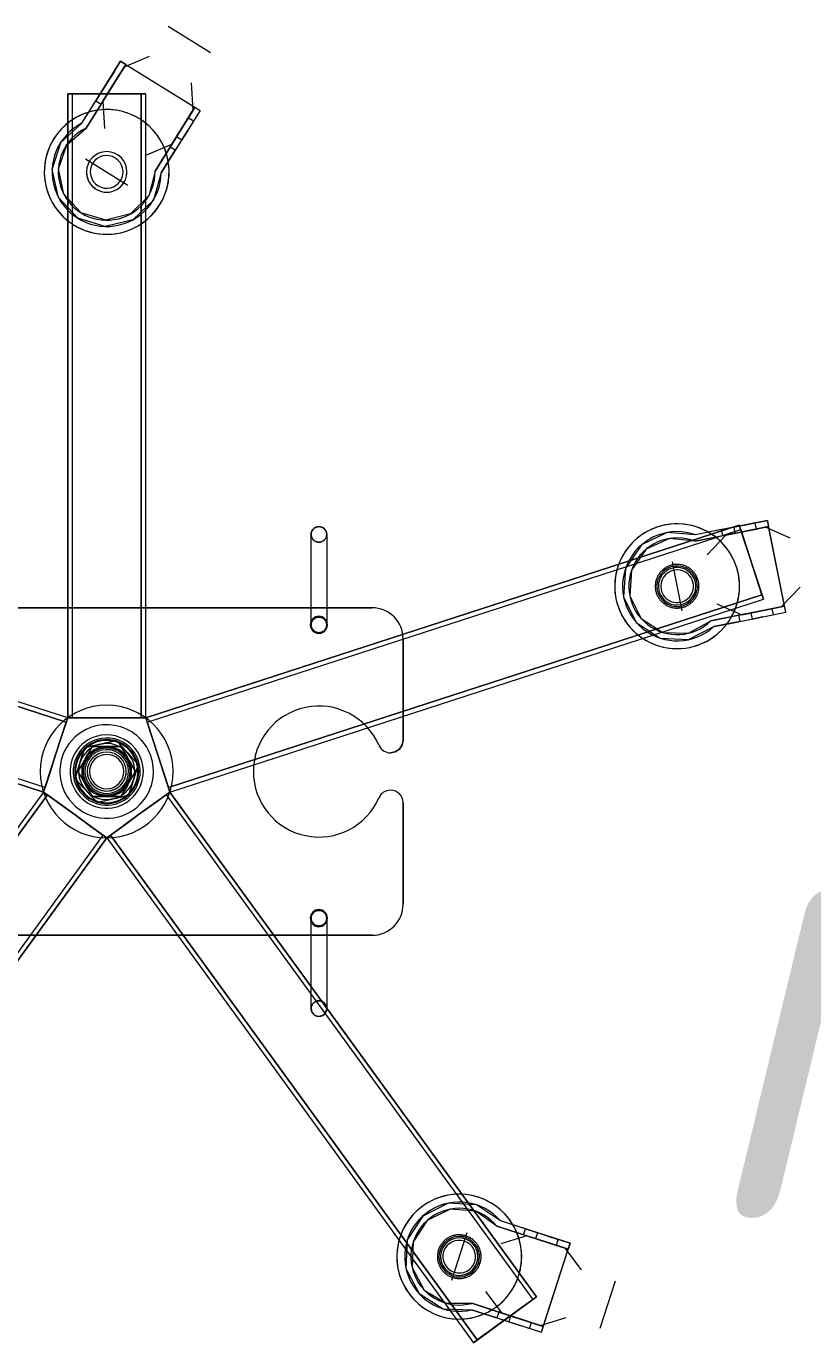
# Model space of a CAD drawing. Header units: millimetres. Extents: x -32954 to 151739, y -65671 to 56243.
# Drawn here: x -25564.5 to -25312.5, y -34685.5 to -34263.6 of the extents above; entities that cross this region are included whole.
import ezdxf

# ---------------------------------------------------------------- set-up
doc = ezdxf.new("R2010")
doc.units = ezdxf.units.MM
for name, color, linetype, lineweight in [('G-IMPT', 7, 'Continuous', 9), ('I-FURN', 7, 'Continuous', 9), ('I-FURN-IDEN', 7, 'Continuous', 9)]:
    doc.layers.add(name, color=color, linetype=linetype, lineweight=lineweight)
doc.styles.add('GOST Common_I', font='GOST_Common Italic.ttf', dxfattribs={"width": 0.9, "height": 150})

# ---------------------------------------------------------------- blocks, each defined once
blk = doc.blocks.new('М200-М200_1_Стойка для инфузионных растворов - МСК-5310_dwg-9481014-О_ТХ_05')
at = {"layer": 'G-IMPT'}
for p, q in [((-117.56, 183.07), (-137.78, 168.38)), ((-137.78, 168.38), (-117.56, 183.07)), ((-136.57, 169.26), (-118.77, 182.19)), ((-118.77, 182.19), (-136.57, 169.26)), ((-118.77, 182.19), (-1.21, 20.38)), ((-1.21, 20.38), (-118.77, 182.19)), ((0, 21.27), (-117.56, 183.07)), ((0, 21.27), (-117.56, 183.07)), ((117.56, 183.07), (0, 21.27)), ((0, 21.27), (117.56, 183.07)), ((1.21, 20.38), (118.77, 182.19)), ((1.21, 20.38), (118.77, 182.19)), ((-158.11, 178.46), (-163.02, 163.23)), ((-139.3, 179.75), (-148.51, 151.2)), ((-139.92, 177.84), (-147.9, 153.1)), ((-138.9, 177.52), (-147.23, 174.95)), ((-139.3, 179.75), (-139.92, 177.84)), ((-139.92, 177.84), (-117.02, 170.46)), ((-125.64, 173.24), (-139.92, 177.84)), ((-120.96, 173.83), (-139.3, 179.75)), ((-125.03, 175.14), (-139.3, 179.75)), ((-132.78, 175.54), (-138.9, 177.52)), ((-138.9, 177.52), (-132.78, 175.54)), ((-135.5, 178.52), (-136.11, 176.62)), ((-132.16, 177.45), (-128.83, 176.37)), ((-128.83, 176.37), (-132.16, 177.45)), ((-132.16, 177.45), (-132.16, 177.45)), ((-132.78, 175.54), (-129.45, 174.47)), ((-129.45, 174.47), (-132.78, 175.54)), ((-132.78, 175.54), (-126.66, 173.57)), ((-126.66, 173.57), (-132.78, 175.54)), ((-132.78, 175.54), (-132.78, 175.54)), ((-129.45, 174.47), (-128.83, 176.37)), ((-121.39, 166.62), (-126.66, 173.57)), ((-125.64, 173.24), (-125.03, 175.14)), ((-117.02, 170.46), (-125.64, 173.24)), ((-125.03, 175.14), (-116.95, 172.54)), ((-116.95, 172.54), (-120.96, 173.83)), ((-19.01, 7.45), (-136.57, 169.26)), ((-19.01, 7.45), (-136.57, 169.26)), ((-134.31, 170.78), (-134.31, 170.78)), ((-134.31, 170.78), (-134.31, 170.78)), ((-134.31, 170.78), (-134.31, 170.78)), ((-134.31, 170.78), (-134.31, 170.78)), ((136.57, 169.26), (19.01, 7.45)), ((19.01, 7.45), (136.57, 169.26)), ((-137.78, 168.38), (-20.23, 6.57)), ((-20.23, 6.57), (-137.78, 168.38)), ((20.23, 6.57), (137.78, 168.38)), ((20.23, 6.57), (137.78, 168.38)), ((-115.43, 147.88), (-110.52, 163.11)), ((-152.14, 159.72), (-146.88, 152.77)), ((-148.51, 151.2), (-147.9, 153.1)), ((-147.9, 153.1), (-133.62, 148.5)), ((-125, 145.72), (-147.9, 153.1)), ((-140.76, 150.8), (-146.88, 152.77)), ((-146.88, 152.77), (-140.76, 150.8)), ((-139.22, 155.56), (-139.22, 155.56)), ((-139.22, 155.56), (-139.22, 155.56)), ((-139.22, 155.56), (-139.22, 155.56)), ((-139.22, 155.56), (-139.22, 155.56)), ((-134.23, 146.59), (-148.51, 151.2)), ((-148.51, 151.2), (-130.17, 145.28)), ((-144.09, 151.87), (-144.7, 149.97)), ((-141.37, 148.89), (-144.7, 149.97)), ((-144.7, 149.97), (-141.37, 148.89)), ((-144.09, 151.87), (-140.76, 150.8)), ((-140.76, 150.8), (-144.09, 151.87)), ((-141.37, 148.89), (-141.37, 148.89)), ((-140.76, 150.8), (-134.63, 148.82)), ((-134.63, 148.82), (-140.76, 150.8)), ((-140.76, 150.8), (-140.76, 150.8)), ((-138.04, 147.82), (-137.43, 149.72)), ((-134.63, 148.82), (-126.3, 151.39)), ((-133.62, 148.5), (-134.23, 146.59)), ((-133.62, 148.5), (-125, 145.72)), ((-134.23, 146.59), (-126.16, 143.99)), ((-130.17, 145.28), (-126.16, 143.99)), ((85, 52.5), (-85, 52.5)), ((-85, 52.5), (85, 52.5)), ((-95, 42.5), (-95, 10)), ((-95, 10), (-95, 42.5)), ((-20.23, 6.57), (-210.44, -55.23)), ((-20.23, 6.57), (-210.44, -55.23)), ((-209.97, -56.66), (-19.76, 5.15)), ((-19.76, 5.15), (-209.97, -56.66)), ((19.76, 5.15), (209.97, -56.66)), ((19.76, 5.15), (209.97, -56.66)), ((210.44, -55.23), (20.23, 6.57)), ((20.23, 6.57), (210.44, -55.23)), ((-95, -42.5), (-95, -10)), ((-95, -10), (-95, -42.5)), ((-12.96, -15.78), (-203.17, -77.58)), ((-12.96, -15.78), (-203.17, -77.58)), ((203.17, -77.58), (12.96, -15.78)), ((12.96, -15.78), (203.17, -77.58)), ((-202.71, -79.01), (-12.5, -17.2)), ((-12.5, -17.2), (-202.71, -79.01)), ((-12.5, -17.2), (-12.5, -217.2)), ((-12.5, -17.2), (-12.5, -217.2)), ((-11, -217.2), (-11, -17.2)), ((-11, -17.2), (-11, -217.2)), ((11, -17.2), (11, -217.2)), ((11, -17.2), (11, -217.2)), ((12.5, -217.2), (12.5, -17.2)), ((12.5, -17.2), (12.5, -217.2)), ((12.5, -17.2), (202.71, -79.01)), ((12.5, -17.2), (202.71, -79.01)), ((-198.7, -47.27), (-217.6, -51.04)), ((-202.89, -48.11), (-217.6, -51.04)), ((-217.21, -53), (-193.62, -48.3)), ((-202.5, -50.07), (-217.21, -53)), ((-213.68, -50.26), (-213.29, -52.22)), ((-210.25, -49.57), (-206.82, -48.89)), ((-206.82, -48.89), (-210.25, -49.57)), ((-210.25, -49.57), (-210.25, -49.57)), ((-209.86, -51.53), (-203.55, -50.28)), ((-203.55, -50.28), (-209.86, -51.53)), ((-206.42, -50.85), (-206.82, -48.89)), ((-195.57, -53.78), (-203.55, -50.28)), ((-202.89, -48.11), (-194.57, -46.45)), ((-202.5, -50.07), (-202.89, -48.11)), ((-193.62, -48.3), (-202.5, -50.07)), ((-194.57, -46.45), (-198.7, -47.27)), ((-216.17, -52.79), (-222.19, -59.09)), ((-217.6, -51.04), (-211.74, -80.46)), ((-217.6, -51.04), (-217.21, -53)), ((-217.21, -53), (-212.13, -78.5)), ((-209.86, -51.53), (-216.17, -52.79)), ((-216.17, -52.79), (-209.86, -51.53)), ((-209.86, -51.53), (-206.42, -50.85)), ((-206.42, -50.85), (-209.86, -51.53)), ((-209.86, -51.53), (-209.86, -51.53)), ((-181.23, -67.24), (-184.36, -51.55)), ((-85, -52.5), (85, -52.5)), ((85, -52.5), (-85, -52.5)), ((-210.44, -55.23), (-202.71, -79.01)), ((-202.71, -79.01), (-210.44, -55.23)), ((-203.17, -77.58), (-209.97, -56.66)), ((-209.97, -56.66), (-203.17, -77.58)), ((-208.88, -56.44), (-208.88, -56.44)), ((-208.88, -56.44), (-208.88, -56.44)), ((-208.88, -56.44), (-208.88, -56.44)), ((-208.88, -56.44), (-208.88, -56.44)), ((-198.46, -75.77), (-192.44, -69.47)), ((-219.06, -74.78), (-211.08, -78.29)), ((-188.53, -73.79), (-212.13, -78.5)), ((-212.13, -78.5), (-197.42, -75.57)), ((-205.75, -72.13), (-205.75, -72.13)), ((-205.75, -72.13), (-205.75, -72.13)), ((-205.75, -72.13), (-205.75, -72.13)), ((-205.75, -72.13), (-205.75, -72.13)), ((-204.77, -77.03), (-198.46, -75.77)), ((-198.46, -75.77), (-204.77, -77.03)), ((-197.42, -75.57), (-188.53, -73.79)), ((-197.42, -75.57), (-197.03, -77.53)), ((-197.03, -77.53), (-188.7, -75.87)), ((-192.84, -76.69), (-188.7, -75.87)), ((-211.74, -80.46), (-212.13, -78.5)), ((-211.74, -80.46), (-192.84, -76.69)), ((-197.03, -77.53), (-211.74, -80.46)), ((-204.77, -77.03), (-211.08, -78.29)), ((-211.08, -78.29), (-204.77, -77.03)), ((-208.21, -77.72), (-204.77, -77.03)), ((-204.77, -77.03), (-208.21, -77.72)), ((-208.21, -77.72), (-207.81, -79.68)), ((-204.38, -78.99), (-207.81, -79.68)), ((-207.81, -79.68), (-204.38, -78.99)), ((-204.77, -77.03), (-204.77, -77.03)), ((-204.38, -78.99), (-204.38, -78.99)), ((-200.95, -78.31), (-201.34, -76.35)), ((6.79, -196.44), (-6.79, -187.97)), ((-15.5, -192.49), (-28.23, -212.9)), ((-17.5, -191.92), (-21.99, -199.12)), ((-20.29, -200.17), (-15.5, -192.49)), ((-19.73, -195.49), (-17.5, -191.92)), ((-29.93, -211.84), (-19.73, -195.49)), ((-12.83, -197.67), (-20.86, -201.08)), ((-29.93, -211.84), (-21.99, -199.12)), ((-28.23, -212.9), (-20.29, -200.17)), ((-25.96, -205.48), (-24.1, -202.51)), ((-24.1, -202.51), (-25.96, -205.48)), ((-24.26, -206.54), (-20.86, -201.08)), ((-20.86, -201.08), (-24.26, -206.54)), ((-22.41, -203.57), (-24.1, -202.51)), ((-21.99, -199.12), (-20.29, -200.17)), ((-24.26, -206.54), (-27.66, -212)), ((-27.66, -212), (-24.26, -206.54)), ((-25.96, -205.48), (-25.96, -205.48)), ((-24.26, -206.54), (-22.41, -203.57)), ((-22.41, -203.57), (-24.26, -206.54)), ((-24.26, -206.54), (-24.26, -206.54)), ((-6.17, -226.66), (6.56, -206.25)), ((1.21, -214.84), (0.74, -206.13)), ((6.56, -206.25), (1.77, -213.93)), ((-27.81, -208.45), (-26.11, -209.51)), ((-20.02, -209.18), (-20.02, -209.18)), ((-20.02, -209.18), (-20.02, -209.18)), ((-20.02, -209.18), (-20.02, -209.18)), ((-20.02, -209.18), (-20.02, -209.18)), ((7.96, -207.79), (3.47, -214.99)), ((7.96, -207.79), (5.73, -211.37)), ((-4.47, -227.72), (-29.93, -211.84)), ((-28.23, -212.9), (-29.93, -211.84)), ((-6.17, -226.66), (-28.23, -212.9)), ((-27.66, -212), (-27.2, -220.7)), ((1.77, -213.93), (-6.17, -226.66)), ((5.73, -211.37), (-4.47, -227.72)), ((-4.47, -227.72), (3.47, -214.99)), ((-2.2, -220.3), (1.21, -214.84)), ((1.21, -214.84), (-2.2, -220.3)), ((3.47, -214.99), (1.77, -213.93)), ((-12.5, -217.2), (12.5, -217.2)), ((12.5, -217.2), (-12.5, -217.2)), ((11, -217.2), (-11, -217.2)), ((-11, -217.2), (11, -217.2)), ((-6.44, -217.65), (-6.44, -217.65)), ((-6.44, -217.65), (-6.44, -217.65)), ((-6.44, -217.65), (-6.44, -217.65)), ((-6.44, -217.65), (-6.44, -217.65)), ((-4.05, -223.27), (-0.35, -217.33)), ((-0.35, -217.33), (-4.05, -223.27)), ((-2.35, -224.33), (1.35, -218.39)), ((1.35, -218.39), (-2.35, -224.33)), ((-5.6, -225.76), (-2.2, -220.3)), ((-2.2, -220.3), (-5.6, -225.76)), ((-13.62, -229.17), (-5.6, -225.76)), ((-6.17, -226.66), (-4.47, -227.72)), ((-33.25, -230.4), (-19.67, -238.86))]:
    blk.add_line(p, q, dxfattribs=at)
at = {"layer": 'G-IMPT', "flags": 128}
for points in [[(-126.16, 143.99), (-118.56, 138.91), (-109.45, 138.36), (-101.29, 142.47), (-96.32, 150.13), (-95.88, 159.25), (-100.1, 167.35), (-107.82, 172.22), (-116.95, 172.54)], [(-125, 145.72), (-118.31, 140.94), (-110.12, 140.26), (-102.73, 143.87), (-98.22, 150.74), (-97.86, 158.95), (-101.75, 166.19), (-108.8, 170.42), (-117.02, 170.46)], [(-112.98, 162.5), (-113.26, 162.49), (-113.53, 162.47), (-113.81, 162.45), (-114.09, 162.41), (-114.37, 162.36), (-114.64, 162.3), (-114.91, 162.22), (-115.18, 162.14), (-115.44, 162.05), (-115.7, 161.94), (-115.96, 161.83), (-116.21, 161.71), (-116.45, 161.57), (-116.69, 161.43), (-116.93, 161.27), (-117.16, 161.11), (-117.38, 160.94), (-117.59, 160.76), (-117.8, 160.57), (-118, 160.37), (-118.19, 160.17), (-118.37, 159.96), (-118.54, 159.74), (-118.71, 159.51), (-118.87, 159.28), (-119.01, 159.04), (-119.15, 158.8), (-119.28, 158.55), (-119.39, 158.29), (-119.5, 158.03), (-119.6, 157.77), (-119.68, 157.5), (-119.76, 157.23), (-119.82, 156.96), (-119.87, 156.69), (-119.92, 156.41), (-119.95, 156.13), (-119.97, 155.85), (-119.97, 155.57), (-119.97, 155.29), (-119.96, 155.01), (-119.93, 154.73), (-119.9, 154.46), (-119.85, 154.18), (-119.79, 153.91), (-119.72, 153.64), (-119.64, 153.37), (-119.55, 153.1), (-119.45, 152.84), (-119.34, 152.58), (-119.22, 152.33), (-119.09, 152.08), (-118.95, 151.84), (-118.79, 151.61), (-118.63, 151.38), (-118.47, 151.15), (-118.29, 150.94), (-118.1, 150.73), (-117.91, 150.53), (-117.7, 150.34), (-117.49, 150.15), (-117.28, 149.97), (-117.05, 149.81), (-116.82, 149.65), (-116.58, 149.5), (-116.34, 149.36), (-116.09, 149.23), (-115.84, 149.11), (-115.58, 149), (-115.32, 148.9), (-115.05, 148.81), (-114.79, 148.74), (-114.51, 148.67), (-114.24, 148.61), (-113.96, 148.57), (-113.69, 148.53), (-113.41, 148.51), (-113.13, 148.5), (-112.98, 148.5)], [(-112.98, 148.5), (-112.7, 148.5), (-112.42, 148.52), (-112.14, 148.55), (-111.86, 148.59), (-111.58, 148.64), (-111.31, 148.7), (-111.04, 148.77), (-110.77, 148.85), (-110.51, 148.95), (-110.25, 149.05), (-109.99, 149.16), (-109.74, 149.29), (-109.5, 149.42), (-109.26, 149.57), (-109.02, 149.72), (-108.79, 149.88), (-108.57, 150.05), (-108.36, 150.23), (-108.15, 150.42), (-107.95, 150.62), (-107.76, 150.82), (-107.58, 151.04), (-107.41, 151.26), (-107.24, 151.48), (-107.08, 151.71), (-106.94, 151.95), (-106.8, 152.2), (-106.67, 152.45), (-106.56, 152.7), (-106.45, 152.96), (-106.35, 153.22), (-106.27, 153.49), (-106.19, 153.76), (-106.13, 154.03), (-106.08, 154.31), (-106.03, 154.58), (-106, 154.86), (-105.98, 155.14), (-105.98, 155.42), (-105.98, 155.7), (-105.99, 155.98), (-106.02, 156.26), (-106.05, 156.54), (-106.1, 156.81), (-106.16, 157.09), (-106.23, 157.36), (-106.31, 157.63), (-106.4, 157.89), (-106.5, 158.15), (-106.61, 158.41), (-106.73, 158.66), (-106.86, 158.91), (-107, 159.15), (-107.16, 159.39), (-107.32, 159.62), (-107.48, 159.84), (-107.66, 160.06), (-107.85, 160.26), (-108.04, 160.47), (-108.25, 160.66), (-108.46, 160.84), (-108.67, 161.02), (-108.9, 161.19), (-109.13, 161.35), (-109.37, 161.5), (-109.61, 161.63), (-109.86, 161.76), (-110.11, 161.88), (-110.37, 161.99), (-110.63, 162.09), (-110.9, 162.18), (-111.16, 162.26), (-111.44, 162.33), (-111.71, 162.38), (-111.99, 162.43), (-112.27, 162.46), (-112.54, 162.48), (-112.82, 162.5), (-112.98, 162.5)], [(-70.5, 76), (-70.5, 76.1), (-70.49, 76.2), (-70.48, 76.3), (-70.47, 76.4), (-70.45, 76.5), (-70.43, 76.59), (-70.4, 76.69), (-70.37, 76.79), (-70.34, 76.88), (-70.3, 76.97), (-70.26, 77.06), (-70.22, 77.15), (-70.17, 77.24), (-70.12, 77.33), (-70.06, 77.41), (-70.01, 77.49), (-69.94, 77.57), (-69.88, 77.65), (-69.81, 77.72), (-69.74, 77.79), (-69.67, 77.86), (-69.59, 77.93), (-69.51, 77.99), (-69.43, 78.05), (-69.35, 78.1), (-69.27, 78.16), (-69.18, 78.2), (-69.09, 78.25), (-69, 78.29), (-68.91, 78.33), (-68.81, 78.36), (-68.72, 78.4), (-68.62, 78.42), (-68.52, 78.44), (-68.42, 78.46), (-68.33, 78.48), (-68.23, 78.49), (-68.13, 78.5), (-68.03, 78.5), (-68, 78.5)], [(-68, 73.5), (-68.1, 73.5), (-68.2, 73.51), (-68.3, 73.52), (-68.4, 73.53), (-68.5, 73.55), (-68.59, 73.57), (-68.69, 73.6), (-68.79, 73.63), (-68.88, 73.66), (-68.97, 73.7), (-69.06, 73.74), (-69.15, 73.78), (-69.24, 73.83), (-69.33, 73.88), (-69.41, 73.94), (-69.49, 73.99), (-69.57, 74.06), (-69.65, 74.12), (-69.72, 74.19), (-69.79, 74.26), (-69.86, 74.33), (-69.93, 74.41), (-69.99, 74.49), (-70.05, 74.57), (-70.1, 74.65), (-70.16, 74.73), (-70.2, 74.82), (-70.25, 74.91), (-70.29, 75), (-70.33, 75.09), (-70.36, 75.19), (-70.4, 75.28), (-70.42, 75.38), (-70.44, 75.48), (-70.46, 75.58), (-70.48, 75.67), (-70.49, 75.77), (-70.5, 75.87), (-70.5, 75.97), (-70.5, 76)], [(-70.5, 47), (-70.5, 47.01), (-70.5, 47.05), (-70.5, 47.1), (-70.5, 47.19), (-70.5, 47.29), (-70.5, 47.42), (-70.5, 47.56), (-70.5, 47.74), (-70.5, 47.93), (-70.5, 48.14), (-70.5, 48.38), (-70.5, 48.64), (-70.5, 48.92), (-70.5, 49.21), (-70.5, 49.53), (-70.5, 49.87), (-70.5, 50.23), (-70.5, 50.6), (-70.5, 50.99), (-70.5, 51.4), (-70.5, 51.82), (-70.5, 52.26), (-70.5, 52.72), (-70.5, 53.18), (-70.5, 53.67), (-70.5, 54.16), (-70.5, 54.67), (-70.5, 55.18), (-70.5, 55.71), (-70.5, 56.25), (-70.5, 56.79), (-70.5, 57.34), (-70.5, 57.9), (-70.5, 58.47), (-70.5, 59.04), (-70.5, 59.61), (-70.5, 60.19), (-70.5, 60.76), (-70.5, 61.34), (-70.5, 61.92), (-70.5, 62.5), (-70.5, 63.08), (-70.5, 63.66), (-70.5, 64.23), (-70.5, 64.79), (-70.5, 65.36), (-70.5, 65.91), (-70.5, 66.46), (-70.5, 67), (-70.5, 67.53), (-70.5, 68.06), (-70.5, 68.57), (-70.5, 69.07), (-70.5, 69.56), (-70.5, 70.03), (-70.5, 70.5), (-70.5, 70.94), (-70.5, 71.38), (-70.5, 71.79), (-70.5, 72.19), (-70.5, 72.58), (-70.5, 72.94), (-70.5, 73.29), (-70.5, 73.62), (-70.5, 73.92), (-70.5, 74.21), (-70.5, 74.48), (-70.5, 74.73), (-70.5, 74.96), (-70.5, 75.16), (-70.5, 75.35), (-70.5, 75.51), (-70.5, 75.65), (-70.5, 75.76), (-70.5, 75.85), (-70.5, 75.93), (-70.5, 75.97), (-70.5, 76), (-70.5, 76)], [(-68, 78.5), (-67.9, 78.5), (-67.8, 78.49), (-67.7, 78.48), (-67.6, 78.47), (-67.5, 78.45), (-67.41, 78.43), (-67.31, 78.4), (-67.21, 78.37), (-67.12, 78.34), (-67.03, 78.3), (-66.94, 78.26), (-66.85, 78.22), (-66.76, 78.17), (-66.67, 78.12), (-66.59, 78.06), (-66.51, 78.01), (-66.43, 77.94), (-66.35, 77.88), (-66.28, 77.81), (-66.21, 77.74), (-66.14, 77.67), (-66.07, 77.59), (-66.01, 77.51), (-65.95, 77.43), (-65.9, 77.35), (-65.84, 77.27), (-65.8, 77.18), (-65.75, 77.09), (-65.71, 77), (-65.67, 76.91), (-65.64, 76.81), (-65.6, 76.72), (-65.58, 76.62), (-65.56, 76.52), (-65.54, 76.42), (-65.52, 76.33), (-65.51, 76.23), (-65.5, 76.13), (-65.5, 76.03), (-65.5, 76)], [(-65.5, 76), (-65.5, 75.9), (-65.51, 75.8), (-65.52, 75.7), (-65.53, 75.6), (-65.55, 75.5), (-65.57, 75.41), (-65.6, 75.31), (-65.63, 75.21), (-65.66, 75.12), (-65.7, 75.03), (-65.74, 74.94), (-65.78, 74.85), (-65.83, 74.76), (-65.88, 74.67), (-65.94, 74.59), (-65.99, 74.51), (-66.06, 74.43), (-66.12, 74.35), (-66.19, 74.28), (-66.26, 74.21), (-66.33, 74.14), (-66.41, 74.07), (-66.49, 74.01), (-66.57, 73.95), (-66.65, 73.9), (-66.73, 73.84), (-66.82, 73.8), (-66.91, 73.75), (-67, 73.71), (-67.09, 73.67), (-67.19, 73.64), (-67.28, 73.6), (-67.38, 73.58), (-67.48, 73.56), (-67.58, 73.54), (-67.67, 73.52), (-67.77, 73.51), (-67.87, 73.5), (-67.97, 73.5), (-68, 73.5)], [(-65.5, 76), (-65.5, 75.99), (-65.5, 75.95), (-65.5, 75.9), (-65.5, 75.81), (-65.5, 75.71), (-65.5, 75.58), (-65.5, 75.44), (-65.5, 75.26), (-65.5, 75.07), (-65.5, 74.86), (-65.5, 74.62), (-65.5, 74.36), (-65.5, 74.08), (-65.5, 73.79), (-65.5, 73.47), (-65.5, 73.13), (-65.5, 72.77), (-65.5, 72.4), (-65.5, 72.01), (-65.5, 71.6), (-65.5, 71.18), (-65.5, 70.74), (-65.5, 70.28), (-65.5, 69.82), (-65.5, 69.33), (-65.5, 68.84), (-65.5, 68.33), (-65.5, 67.82), (-65.5, 67.29), (-65.5, 66.75), (-65.5, 66.21), (-65.5, 65.66), (-65.5, 65.1), (-65.5, 64.53), (-65.5, 63.96), (-65.5, 63.39), (-65.5, 62.81), (-65.5, 62.24), (-65.5, 61.66), (-65.5, 61.08), (-65.5, 60.5), (-65.5, 59.92), (-65.5, 59.34), (-65.5, 58.77), (-65.5, 58.21), (-65.5, 57.64), (-65.5, 57.09), (-65.5, 56.54), (-65.5, 56), (-65.5, 55.47), (-65.5, 54.94), (-65.5, 54.43), (-65.5, 53.93), (-65.5, 53.44), (-65.5, 52.97), (-65.5, 52.5), (-65.5, 52.06), (-65.5, 51.62), (-65.5, 51.21), (-65.5, 50.81), (-65.5, 50.42), (-65.5, 50.06), (-65.5, 49.71), (-65.5, 49.38), (-65.5, 49.08), (-65.5, 48.79), (-65.5, 48.52), (-65.5, 48.27), (-65.5, 48.04), (-65.5, 47.84), (-65.5, 47.65), (-65.5, 47.49), (-65.5, 47.35), (-65.5, 47.24), (-65.5, 47.15), (-65.5, 47.07), (-65.5, 47.03), (-65.5, 47), (-65.5, 47)], [(-70.5, 47), (-70.5, 47.1), (-70.49, 47.2), (-70.48, 47.3), (-70.47, 47.4), (-70.45, 47.5), (-70.43, 47.59), (-70.4, 47.69), (-70.37, 47.79), (-70.34, 47.88), (-70.3, 47.97), (-70.26, 48.06), (-70.22, 48.15), (-70.17, 48.24), (-70.12, 48.33), (-70.06, 48.41), (-70.01, 48.49), (-69.94, 48.57), (-69.88, 48.65), (-69.81, 48.72), (-69.74, 48.79), (-69.67, 48.86), (-69.59, 48.93), (-69.51, 48.99), (-69.43, 49.05), (-69.35, 49.1), (-69.27, 49.16), (-69.18, 49.2), (-69.09, 49.25), (-69, 49.29), (-68.91, 49.33), (-68.81, 49.36), (-68.72, 49.4), (-68.62, 49.42), (-68.52, 49.44), (-68.42, 49.46), (-68.33, 49.48), (-68.23, 49.49), (-68.13, 49.5), (-68.03, 49.5), (-68, 49.5)], [(-68, 44.5), (-68.1, 44.5), (-68.2, 44.51), (-68.3, 44.52), (-68.4, 44.53), (-68.5, 44.55), (-68.59, 44.57), (-68.69, 44.6), (-68.79, 44.63), (-68.88, 44.66), (-68.97, 44.7), (-69.06, 44.74), (-69.15, 44.78), (-69.24, 44.83), (-69.33, 44.88), (-69.41, 44.94), (-69.49, 44.99), (-69.57, 45.06), (-69.65, 45.12), (-69.72, 45.19), (-69.79, 45.26), (-69.86, 45.33), (-69.93, 45.41), (-69.99, 45.49), (-70.05, 45.57), (-70.1, 45.65), (-70.16, 45.73), (-70.2, 45.82), (-70.25, 45.91), (-70.29, 46), (-70.33, 46.09), (-70.36, 46.19), (-70.4, 46.28), (-70.42, 46.38), (-70.44, 46.48), (-70.46, 46.58), (-70.48, 46.67), (-70.49, 46.77), (-70.5, 46.87), (-70.5, 46.97), (-70.5, 47)], [(-68, 49.5), (-67.9, 49.5), (-67.8, 49.49), (-67.7, 49.48), (-67.6, 49.47), (-67.5, 49.45), (-67.41, 49.43), (-67.31, 49.4), (-67.21, 49.37), (-67.12, 49.34), (-67.03, 49.3), (-66.94, 49.26), (-66.85, 49.22), (-66.76, 49.17), (-66.67, 49.12), (-66.59, 49.06), (-66.51, 49.01), (-66.43, 48.94), (-66.35, 48.88), (-66.28, 48.81), (-66.21, 48.74), (-66.14, 48.67), (-66.07, 48.59), (-66.01, 48.51), (-65.95, 48.43), (-65.9, 48.35), (-65.84, 48.27), (-65.8, 48.18), (-65.75, 48.09), (-65.71, 48), (-65.67, 47.91), (-65.64, 47.81), (-65.6, 47.72), (-65.58, 47.62), (-65.56, 47.52), (-65.54, 47.42), (-65.52, 47.33), (-65.51, 47.23), (-65.5, 47.13), (-65.5, 47.03), (-65.5, 47)], [(-65.5, 47), (-65.5, 46.9), (-65.51, 46.8), (-65.52, 46.7), (-65.53, 46.6), (-65.55, 46.5), (-65.57, 46.41), (-65.6, 46.31), (-65.63, 46.21), (-65.66, 46.12), (-65.7, 46.03), (-65.74, 45.94), (-65.78, 45.85), (-65.83, 45.76), (-65.88, 45.67), (-65.94, 45.59), (-65.99, 45.51), (-66.06, 45.43), (-66.12, 45.35), (-66.19, 45.28), (-66.26, 45.21), (-66.33, 45.14), (-66.41, 45.07), (-66.49, 45.01), (-66.57, 44.95), (-66.65, 44.9), (-66.73, 44.84), (-66.82, 44.8), (-66.91, 44.75), (-67, 44.71), (-67.09, 44.67), (-67.19, 44.64), (-67.28, 44.6), (-67.38, 44.58), (-67.48, 44.56), (-67.58, 44.54), (-67.67, 44.52), (-67.77, 44.51), (-67.87, 44.5), (-67.97, 44.5), (-68, 44.5)], [(-20.23, 6.57), (-15.17, 10.25), (-10.11, 13.92), (-5.06, 17.59), (0, 21.27)], [(0, 21.27), (-5.06, 17.59), (-10.11, 13.92), (-15.17, 10.25), (-20.23, 6.57)], [(0, 21.27), (5.06, 17.59), (10.11, 13.92), (15.17, 10.25), (20.23, 6.57)], [(20.23, 6.57), (15.17, 10.25), (10.11, 13.92), (5.06, 17.59), (0, 21.27)], [(-1.21, 20.38), (-5.66, 17.15), (-10.11, 13.92), (-14.56, 10.69), (-19.01, 7.45)], [(-19.01, 7.45), (-14.56, 10.69), (-10.11, 13.92), (-5.66, 17.15), (-1.21, 20.38)], [(19.01, 7.45), (14.56, 10.69), (10.11, 13.92), (5.66, 17.15), (1.21, 20.38)], [(1.21, 20.38), (5.66, 17.15), (10.11, 13.92), (14.56, 10.69), (19.01, 7.45)], [(-7.06, 7.62), (-4.53, 8.2), (-2, 8.78), (0.54, 9.35), (3.07, 9.93)], [(3.07, 9.93), (4.84, 8.02), (6.6, 6.12), (8.37, 4.21), (10.13, 2.3)], [(-12.5, -17.2), (-14.43, -11.26), (-16.36, -5.32), (-18.29, 0.63), (-20.23, 6.57)], [(-20.23, 6.57), (-18.29, 0.63), (-16.36, -5.32), (-14.43, -11.26), (-12.5, -17.2)], [(-19.76, 5.15), (-18.06, -0.09), (-16.36, -5.32), (-14.66, -10.55), (-12.96, -15.78)], [(-12.96, -15.78), (-14.66, -10.55), (-16.36, -5.32), (-18.06, -0.09), (-19.76, 5.15)], [(-10.13, -2.3), (-9.37, 0.18), (-8.6, 2.66), (-7.83, 5.14), (-7.06, 7.62)], [(-4.62, 8), (-5.77, 6), (-6.93, 4), (-8.08, 2), (-9.24, 0)], [(4.62, 8), (2.31, 8), (0, 8), (-2.31, 8), (-4.62, 8)], [(9.24, 0), (8.08, 2), (6.93, 4), (5.77, 6), (4.62, 8)], [(20.23, 6.57), (18.29, 0.63), (16.36, -5.32), (14.43, -11.26), (12.5, -17.2)], [(12.5, -17.2), (14.43, -11.26), (16.36, -5.32), (18.29, 0.63), (20.23, 6.57)], [(12.96, -15.78), (14.66, -10.55), (16.36, -5.32), (18.06, -0.09), (19.76, 5.15)], [(19.76, 5.15), (18.06, -0.09), (16.36, -5.32), (14.66, -10.55), (12.96, -15.78)], [(10.13, 2.3), (9.37, -0.18), (8.6, -2.66), (7.83, -5.14), (7.06, -7.62)], [(-3.07, -9.93), (-4.84, -8.02), (-6.6, -6.12), (-8.37, -4.21), (-10.13, -2.3)], [(-9.24, 0), (-8.08, -2), (-6.93, -4), (-5.77, -6), (-4.62, -8)], [(4.62, -8), (5.77, -6), (6.93, -4), (8.08, -2), (9.24, 0)], [(-95, -10), (-94.71, -8.53), (-93.81, -7.17), (-92.44, -6.28), (-90.96, -6)], [(-90.96, -6), (-92.44, -6.28), (-93.81, -7.17), (-94.71, -8.53), (-95, -10)], [(-4.62, -8), (-2.31, -8), (0, -8), (2.31, -8), (4.62, -8)], [(7.06, -7.62), (4.53, -8.2), (2, -8.78), (-0.54, -9.35), (-3.07, -9.93)], [(12.5, -17.2), (6.25, -17.2), (0, -17.2), (-6.25, -17.2), (-12.5, -17.2)], [(-12.5, -17.2), (-6.25, -17.2), (0, -17.2), (6.25, -17.2), (12.5, -17.2)], [(-11, -17.2), (-5.5, -17.2), (0, -17.2), (5.5, -17.2), (11, -17.2)], [(11, -17.2), (5.5, -17.2), (0, -17.2), (-5.5, -17.2), (-11, -17.2)], [(-188.7, -75.87), (-179.6, -76.6), (-171.37, -72.65), (-166.25, -65.08), (-165.64, -55.97), (-169.7, -47.79), (-177.33, -42.77), (-186.44, -42.28), (-194.57, -46.45)], [(-188.53, -73.79), (-180.36, -74.7), (-172.88, -71.31), (-168.18, -64.56), (-167.6, -56.36), (-171.28, -49.02), (-178.21, -44.59), (-186.42, -44.32), (-193.62, -48.3)], [(-70.5, -47), (-70.5, -46.9), (-70.49, -46.8), (-70.48, -46.7), (-70.47, -46.6), (-70.45, -46.5), (-70.43, -46.41), (-70.4, -46.31), (-70.37, -46.21), (-70.34, -46.12), (-70.3, -46.03), (-70.26, -45.94), (-70.22, -45.85), (-70.17, -45.76), (-70.12, -45.67), (-70.06, -45.59), (-70.01, -45.51), (-69.94, -45.43), (-69.88, -45.35), (-69.81, -45.28), (-69.74, -45.21), (-69.67, -45.14), (-69.59, -45.07), (-69.51, -45.01), (-69.43, -44.95), (-69.35, -44.9), (-69.27, -44.84), (-69.18, -44.8), (-69.09, -44.75), (-69, -44.71), (-68.91, -44.67), (-68.81, -44.64), (-68.72, -44.6), (-68.62, -44.58), (-68.52, -44.56), (-68.42, -44.54), (-68.33, -44.52), (-68.23, -44.51), (-68.13, -44.5), (-68.03, -44.5), (-68, -44.5)], [(-68, -44.5), (-67.9, -44.5), (-67.8, -44.51), (-67.7, -44.52), (-67.6, -44.53), (-67.5, -44.55), (-67.41, -44.57), (-67.31, -44.6), (-67.21, -44.63), (-67.12, -44.66), (-67.03, -44.7), (-66.94, -44.74), (-66.85, -44.78), (-66.76, -44.83), (-66.67, -44.88), (-66.59, -44.94), (-66.51, -44.99), (-66.43, -45.06), (-66.35, -45.12), (-66.28, -45.19), (-66.21, -45.26), (-66.14, -45.33), (-66.07, -45.41), (-66.01, -45.49), (-65.95, -45.57), (-65.9, -45.65), (-65.84, -45.73), (-65.8, -45.82), (-65.75, -45.91), (-65.71, -46), (-65.67, -46.09), (-65.64, -46.19), (-65.6, -46.28), (-65.58, -46.38), (-65.56, -46.48), (-65.54, -46.58), (-65.52, -46.67), (-65.51, -46.77), (-65.5, -46.87), (-65.5, -46.97), (-65.5, -47)], [(-68, -49.5), (-68.1, -49.5), (-68.2, -49.49), (-68.3, -49.48), (-68.4, -49.47), (-68.5, -49.45), (-68.59, -49.43), (-68.69, -49.4), (-68.79, -49.37), (-68.88, -49.34), (-68.97, -49.3), (-69.06, -49.26), (-69.15, -49.22), (-69.24, -49.17), (-69.33, -49.12), (-69.41, -49.06), (-69.49, -49.01), (-69.57, -48.94), (-69.65, -48.88), (-69.72, -48.81), (-69.79, -48.74), (-69.86, -48.67), (-69.93, -48.59), (-69.99, -48.51), (-70.05, -48.43), (-70.1, -48.35), (-70.16, -48.27), (-70.2, -48.18), (-70.25, -48.09), (-70.29, -48), (-70.33, -47.91), (-70.36, -47.81), (-70.4, -47.72), (-70.42, -47.62), (-70.44, -47.52), (-70.46, -47.42), (-70.48, -47.33), (-70.49, -47.23), (-70.5, -47.13), (-70.5, -47.03), (-70.5, -47)], [(-70.5, -76), (-70.5, -75.99), (-70.5, -75.95), (-70.5, -75.9), (-70.5, -75.81), (-70.5, -75.71), (-70.5, -75.58), (-70.5, -75.44), (-70.5, -75.26), (-70.5, -75.07), (-70.5, -74.86), (-70.5, -74.62), (-70.5, -74.36), (-70.5, -74.08), (-70.5, -73.79), (-70.5, -73.47), (-70.5, -73.13), (-70.5, -72.77), (-70.5, -72.4), (-70.5, -72.01), (-70.5, -71.6), (-70.5, -71.18), (-70.5, -70.74), (-70.5, -70.28), (-70.5, -69.82), (-70.5, -69.33), (-70.5, -68.84), (-70.5, -68.33), (-70.5, -67.82), (-70.5, -67.29), (-70.5, -66.75), (-70.5, -66.21), (-70.5, -65.66), (-70.5, -65.1), (-70.5, -64.53), (-70.5, -63.96), (-70.5, -63.39), (-70.5, -62.81), (-70.5, -62.24), (-70.5, -61.66), (-70.5, -61.08), (-70.5, -60.5), (-70.5, -59.92), (-70.5, -59.34), (-70.5, -58.77), (-70.5, -58.21), (-70.5, -57.64), (-70.5, -57.09), (-70.5, -56.54), (-70.5, -56), (-70.5, -55.47), (-70.5, -54.94), (-70.5, -54.43), (-70.5, -53.93), (-70.5, -53.44), (-70.5, -52.97), (-70.5, -52.5), (-70.5, -52.06), (-70.5, -51.62), (-70.5, -51.21), (-70.5, -50.81), (-70.5, -50.42), (-70.5, -50.06), (-70.5, -49.71), (-70.5, -49.38), (-70.5, -49.08), (-70.5, -48.79), (-70.5, -48.52), (-70.5, -48.27), (-70.5, -48.04), (-70.5, -47.84), (-70.5, -47.65), (-70.5, -47.49), (-70.5, -47.35), (-70.5, -47.24), (-70.5, -47.15), (-70.5, -47.07), (-70.5, -47.03), (-70.5, -47), (-70.5, -47)], [(-65.5, -47), (-65.5, -47.1), (-65.51, -47.2), (-65.52, -47.3), (-65.53, -47.4), (-65.55, -47.5), (-65.57, -47.59), (-65.6, -47.69), (-65.63, -47.79), (-65.66, -47.88), (-65.7, -47.97), (-65.74, -48.06), (-65.78, -48.15), (-65.83, -48.24), (-65.88, -48.33), (-65.94, -48.41), (-65.99, -48.49), (-66.06, -48.57), (-66.12, -48.65), (-66.19, -48.72), (-66.26, -48.79), (-66.33, -48.86), (-66.41, -48.93), (-66.49, -48.99), (-66.57, -49.05), (-66.65, -49.1), (-66.73, -49.16), (-66.82, -49.2), (-66.91, -49.25), (-67, -49.29), (-67.09, -49.33), (-67.19, -49.36), (-67.28, -49.4), (-67.38, -49.42), (-67.48, -49.44), (-67.58, -49.46), (-67.67, -49.48), (-67.77, -49.49), (-67.87, -49.5), (-67.97, -49.5), (-68, -49.5)], [(-65.5, -47), (-65.5, -47.01), (-65.5, -47.05), (-65.5, -47.1), (-65.5, -47.19), (-65.5, -47.29), (-65.5, -47.42), (-65.5, -47.56), (-65.5, -47.74), (-65.5, -47.93), (-65.5, -48.14), (-65.5, -48.38), (-65.5, -48.64), (-65.5, -48.92), (-65.5, -49.21), (-65.5, -49.53), (-65.5, -49.87), (-65.5, -50.23), (-65.5, -50.6), (-65.5, -50.99), (-65.5, -51.4), (-65.5, -51.82), (-65.5, -52.26), (-65.5, -52.72), (-65.5, -53.18), (-65.5, -53.67), (-65.5, -54.16), (-65.5, -54.67), (-65.5, -55.18), (-65.5, -55.71), (-65.5, -56.25), (-65.5, -56.79), (-65.5, -57.34), (-65.5, -57.9), (-65.5, -58.47), (-65.5, -59.04), (-65.5, -59.61), (-65.5, -60.19), (-65.5, -60.76), (-65.5, -61.34), (-65.5, -61.92), (-65.5, -62.5), (-65.5, -63.08), (-65.5, -63.66), (-65.5, -64.23), (-65.5, -64.79), (-65.5, -65.36), (-65.5, -65.91), (-65.5, -66.46), (-65.5, -67), (-65.5, -67.53), (-65.5, -68.06), (-65.5, -68.57), (-65.5, -69.07), (-65.5, -69.56), (-65.5, -70.03), (-65.5, -70.5), (-65.5, -70.94), (-65.5, -71.38), (-65.5, -71.79), (-65.5, -72.19), (-65.5, -72.58), (-65.5, -72.94), (-65.5, -73.29), (-65.5, -73.62), (-65.5, -73.92), (-65.5, -74.21), (-65.5, -74.48), (-65.5, -74.73), (-65.5, -74.96), (-65.5, -75.16), (-65.5, -75.35), (-65.5, -75.51), (-65.5, -75.65), (-65.5, -75.76), (-65.5, -75.85), (-65.5, -75.93), (-65.5, -75.97), (-65.5, -76), (-65.5, -76)], [(-182.8, -52.39), (-183.08, -52.4), (-183.36, -52.42), (-183.64, -52.44), (-183.91, -52.48), (-184.19, -52.53), (-184.46, -52.6), (-184.73, -52.67), (-185, -52.75), (-185.26, -52.84), (-185.52, -52.95), (-185.78, -53.06), (-186.03, -53.19), (-186.28, -53.32), (-186.52, -53.46), (-186.75, -53.62), (-186.98, -53.78), (-187.2, -53.95), (-187.41, -54.13), (-187.62, -54.32), (-187.82, -54.52), (-188.01, -54.72), (-188.19, -54.93), (-188.37, -55.15), (-188.53, -55.38), (-188.69, -55.61), (-188.83, -55.85), (-188.97, -56.1), (-189.1, -56.34), (-189.22, -56.6), (-189.32, -56.86), (-189.42, -57.12), (-189.5, -57.39), (-189.58, -57.66), (-189.64, -57.93), (-189.7, -58.2), (-189.74, -58.48), (-189.77, -58.76), (-189.79, -59.04), (-189.8, -59.32), (-189.79, -59.6), (-189.78, -59.88), (-189.76, -60.16), (-189.72, -60.44), (-189.67, -60.71), (-189.61, -60.98), (-189.55, -61.26), (-189.47, -61.52), (-189.38, -61.79), (-189.27, -62.05), (-189.16, -62.31), (-189.04, -62.56), (-188.91, -62.81), (-188.77, -63.05), (-188.62, -63.28), (-188.46, -63.51), (-188.29, -63.74), (-188.11, -63.95), (-187.92, -64.16), (-187.73, -64.36), (-187.53, -64.56), (-187.32, -64.74), (-187.1, -64.92), (-186.87, -65.09), (-186.64, -65.24), (-186.41, -65.39), (-186.16, -65.53), (-185.92, -65.66), (-185.66, -65.78), (-185.4, -65.89), (-185.14, -65.99), (-184.88, -66.08), (-184.61, -66.16), (-184.34, -66.22), (-184.06, -66.28), (-183.79, -66.32), (-183.51, -66.36), (-183.23, -66.38), (-182.95, -66.39), (-182.8, -66.39)], [(-182.8, -66.39), (-182.52, -66.39), (-182.24, -66.37), (-181.96, -66.34), (-181.68, -66.31), (-181.41, -66.26), (-181.13, -66.19), (-180.86, -66.12), (-180.6, -66.04), (-180.33, -65.95), (-180.07, -65.84), (-179.82, -65.73), (-179.57, -65.6), (-179.32, -65.47), (-179.08, -65.33), (-178.85, -65.17), (-178.62, -65.01), (-178.4, -64.84), (-178.18, -64.66), (-177.98, -64.47), (-177.78, -64.27), (-177.59, -64.07), (-177.4, -63.85), (-177.23, -63.64), (-177.06, -63.41), (-176.91, -63.18), (-176.76, -62.94), (-176.62, -62.69), (-176.5, -62.44), (-176.38, -62.19), (-176.27, -61.93), (-176.18, -61.67), (-176.09, -61.4), (-176.02, -61.13), (-175.95, -60.86), (-175.9, -60.58), (-175.86, -60.31), (-175.83, -60.03), (-175.81, -59.75), (-175.8, -59.47), (-175.8, -59.19), (-175.81, -58.91), (-175.84, -58.63), (-175.88, -58.35), (-175.92, -58.08), (-175.98, -57.8), (-176.05, -57.53), (-176.13, -57.26), (-176.22, -57), (-176.32, -56.74), (-176.43, -56.48), (-176.55, -56.23), (-176.69, -55.98), (-176.83, -55.74), (-176.98, -55.5), (-177.14, -55.28), (-177.31, -55.05), (-177.49, -54.84), (-177.67, -54.63), (-177.87, -54.43), (-178.07, -54.23), (-178.28, -54.05), (-178.5, -53.87), (-178.72, -53.7), (-178.95, -53.55), (-179.19, -53.4), (-179.43, -53.26), (-179.68, -53.13), (-179.93, -53.01), (-180.19, -52.9), (-180.45, -52.8), (-180.72, -52.71), (-180.99, -52.63), (-181.26, -52.57), (-181.53, -52.51), (-181.81, -52.46), (-182.09, -52.43), (-182.37, -52.41), (-182.65, -52.4), (-182.8, -52.39)], [(-70.5, -76), (-70.5, -75.9), (-70.49, -75.8), (-70.48, -75.7), (-70.47, -75.6), (-70.45, -75.5), (-70.43, -75.41), (-70.4, -75.31), (-70.37, -75.21), (-70.34, -75.12), (-70.3, -75.03), (-70.26, -74.94), (-70.22, -74.85), (-70.17, -74.76), (-70.12, -74.67), (-70.06, -74.59), (-70.01, -74.51), (-69.94, -74.43), (-69.88, -74.35), (-69.81, -74.28), (-69.74, -74.21), (-69.67, -74.14), (-69.59, -74.07), (-69.51, -74.01), (-69.43, -73.95), (-69.35, -73.9), (-69.27, -73.84), (-69.18, -73.8), (-69.09, -73.75), (-69, -73.71), (-68.91, -73.67), (-68.81, -73.64), (-68.72, -73.6), (-68.62, -73.58), (-68.52, -73.56), (-68.42, -73.54), (-68.33, -73.52), (-68.23, -73.51), (-68.13, -73.5), (-68.03, -73.5), (-68, -73.5)], [(-68, -73.5), (-67.9, -73.5), (-67.8, -73.51), (-67.7, -73.52), (-67.6, -73.53), (-67.5, -73.55), (-67.41, -73.57), (-67.31, -73.6), (-67.21, -73.63), (-67.12, -73.66), (-67.03, -73.7), (-66.94, -73.74), (-66.85, -73.78), (-66.76, -73.83), (-66.67, -73.88), (-66.59, -73.94), (-66.51, -73.99), (-66.43, -74.06), (-66.35, -74.12), (-66.28, -74.19), (-66.21, -74.26), (-66.14, -74.33), (-66.07, -74.41), (-66.01, -74.49), (-65.95, -74.57), (-65.9, -74.65), (-65.84, -74.73), (-65.8, -74.82), (-65.75, -74.91), (-65.71, -75), (-65.67, -75.09), (-65.64, -75.19), (-65.6, -75.28), (-65.58, -75.38), (-65.56, -75.48), (-65.54, -75.58), (-65.52, -75.67), (-65.51, -75.77), (-65.5, -75.87), (-65.5, -75.97), (-65.5, -76)], [(-68, -78.5), (-68.1, -78.5), (-68.2, -78.49), (-68.3, -78.48), (-68.4, -78.47), (-68.5, -78.45), (-68.59, -78.43), (-68.69, -78.4), (-68.79, -78.37), (-68.88, -78.34), (-68.97, -78.3), (-69.06, -78.26), (-69.15, -78.22), (-69.24, -78.17), (-69.33, -78.12), (-69.41, -78.06), (-69.49, -78.01), (-69.57, -77.94), (-69.65, -77.88), (-69.72, -77.81), (-69.79, -77.74), (-69.86, -77.67), (-69.93, -77.59), (-69.99, -77.51), (-70.05, -77.43), (-70.1, -77.35), (-70.16, -77.27), (-70.2, -77.18), (-70.25, -77.09), (-70.29, -77), (-70.33, -76.91), (-70.36, -76.81), (-70.4, -76.72), (-70.42, -76.62), (-70.44, -76.52), (-70.46, -76.42), (-70.48, -76.33), (-70.49, -76.23), (-70.5, -76.13), (-70.5, -76.03), (-70.5, -76)], [(-65.5, -76), (-65.5, -76.1), (-65.51, -76.2), (-65.52, -76.3), (-65.53, -76.4), (-65.55, -76.5), (-65.57, -76.59), (-65.6, -76.69), (-65.63, -76.79), (-65.66, -76.88), (-65.7, -76.97), (-65.74, -77.06), (-65.78, -77.15), (-65.83, -77.24), (-65.88, -77.33), (-65.94, -77.41), (-65.99, -77.49), (-66.06, -77.57), (-66.12, -77.65), (-66.19, -77.72), (-66.26, -77.79), (-66.33, -77.86), (-66.41, -77.93), (-66.49, -77.99), (-66.57, -78.05), (-66.65, -78.1), (-66.73, -78.16), (-66.82, -78.2), (-66.91, -78.25), (-67, -78.29), (-67.09, -78.33), (-67.19, -78.36), (-67.28, -78.4), (-67.38, -78.42), (-67.48, -78.44), (-67.58, -78.46), (-67.67, -78.48), (-67.77, -78.49), (-67.87, -78.5), (-67.97, -78.5), (-68, -78.5)], [(-17.5, -191.92), (-14.97, -183.14), (-8.36, -176.83), (0.52, -174.71), (9.26, -177.36), (15.48, -184.04), (17.48, -192.95), (14.73, -201.66), (7.96, -207.79)], [(-15.5, -192.49), (-13.46, -184.52), (-7.64, -178.72), (0.32, -176.71), (8.2, -179.05), (13.77, -185.1), (15.47, -193.14), (12.82, -200.92), (6.56, -206.25)]]:
    blk.add_lwpolyline(points, dxfattribs=at)
at = {"layer": 'G-IMPT'}
for centre, radius, start, end in [((-112.98, 155.5), 20, 342.1263, 162.1263), ((-112.98, 155.5), 20, 113.5359, 162.1263), ((-112.98, 155.5), 17.5, 221.1236, 103.129), ((-112.98, 155.5), 20, 342.1263, 113.5359), ((-112.98, 155.5), 15.5, 219.1304, 105.1222), ((-112.98, 155.5), 20, 162.1263, 210.7167), ((-112.98, 155.5), 20, 162.1263, 342.1263), ((-112.98, 155.5), 6.5, 36, 216), ((-112.98, 155.5), 6.5, 36, 216), ((-112.98, 155.5), 6, 90, 270), ((-112.98, 155.5), 6, 126, 306), ((-112.98, 155.5), 6, 126, 270), ((-112.98, 155.5), 5.25, 342.1263, 162.1263), ((-112.98, 155.5), 5.25, 342.1263, 162.1263), ((-112.98, 155.5), 6, 90, 126), ((-112.98, 155.5), 6, 306, 126), ((-112.98, 155.5), 6, 306, 90), ((-112.98, 155.5), 6, 306, 90), ((-112.98, 155.5), 6.5, 216, 36), ((-112.98, 155.5), 6.5, 216, 36), ((-112.98, 155.5), 5.25, 162.1263, 342.1263), ((-112.98, 155.5), 5.25, 162.1263, 342.1263), ((-112.98, 155.5), 20, 210.7167, 342.1263), ((-112.98, 155.5), 6, 270, 306), ((-112.98, 155.5), 6, 270, 306), ((-68, 76), 2.5, 90, 180), ((-68, 76), 2.5, 360, 180), ((-68, 76), 2.5, 180, 0), ((-68, 76), 2.5, 180, 270), ((-68, 76), 2.5, 0, 90), ((-68, 76), 2.5, 270, 0), ((-85, 42.5), 10, 90, 180), ((-85, 42.5), 10, 90, 180), ((-68, 47), 2.75, 0, 180), ((-68, 47), 2.75, 0, 180), ((-68, 47), 2.75, 180, 0), ((-68, 47), 2.75, 180, 0), ((-68, 47), 2.5, 90, 270), ((-68, 47), 2.5, 90, 270), ((-68, 47), 2.5, 0, 90), ((-68, 47), 2.5, 0, 90), ((-68, 47), 2.5, 270, 0), ((-68, 47), 2.5, 270, 0), ((0, 0), 21.27, 90, 270), ((0, 0), 21.27, 90, 270), ((0, 0), 21.27, 90, 270), ((0, 0), 21.27, 90, 270), ((0, 0), 21.27, 270, 90), ((0, 0), 21.27, 270, 90), ((0, 0), 21.27, 270, 90), ((0, 0), 21.27, 270, 90), ((-68, 0), 21, 203.5782, 156.4218), ((-68, 0), 21, 203.5782, 156.4218), ((0, 0), 15, 98.7941, 278.7941), ((0, 0), 15, 98.7941, 278.7941), ((0, 0), 15, 278.7941, 98.7941), ((0, 0), 15, 278.7941, 98.7941), ((-91, 10), 4, 180, 270), ((-91, 10), 4, 180, 270), ((0, 0), 11.75, 98.7941, 278.7941), ((0, 0), 10.75, 98.7941, 278.7941), ((0, 0), 10.75, 98.7941, 278.7941), ((0, 0), 10.25, 90, 270), ((0, 0), 10, 58.0564, 238.0564), ((0, 0), 10, 58.0564, 238.0564), ((0, 0), 10, 98.7941, 278.7941), ((0, 0), 9, 102.811, 162.811), ((0, 0), 10, 238.0564, 58.0564), ((0, 0), 10, 238.0564, 58.0564), ((0, 0), 9, 42.811, 102.811), ((0, 0), 11.75, 278.7941, 98.7941), ((0, 0), 10.75, 278.7941, 98.7941), ((0, 0), 10.75, 278.7941, 98.7941), ((0, 0), 10, 278.7941, 98.7941), ((0, 0), 10.25, 270, 90), ((-90.91, 10), 4, 270, 336.4218), ((-90.91, 10), 4, 270, 336.4218), ((0, 0), 7.6, 70.8616, 56.6823), ((0, 0), 7.6, 63.88, 49.8048), ((0, 0), 7.5, 98.7941, 278.7941), ((0, 0), 7.5, 98.7941, 278.7941), ((0, 0), 7, 68.6965, 248.6965), ((0, 0), 7, 68.6965, 248.6965), ((0, 0), 8, 90, 150), ((0, 0), 6.25, 360, 180), ((0, 0), 6.25, 0, 180), ((0, 0), 5.5, 90, 270), ((0, 0), 7, 248.6965, 68.6965), ((0, 0), 7, 248.6965, 68.6965), ((0, 0), 7.5, 278.7941, 98.7941), ((0, 0), 7.5, 278.7941, 98.7941), ((0, 0), 8, 30, 90), ((0, 0), 5.5, 270, 90), ((0, 0), 9, 342.811, 42.811), ((0, 0), 9, 162.811, 222.811), ((0, 0), 8, 150, 210), ((0, 0), 6.25, 180, 360), ((0, 0), 6.25, 180, 360), ((0, 0), 8, 330, 30), ((0, 0), 8, 210, 270), ((0, 0), 8, 270, 330), ((0, 0), 9, 282.811, 342.811), ((-90.91, -10), 4, 23.5782, 90), ((-90.91, -10), 4, 23.5782, 90), ((0, 0), 9, 222.811, 282.811), ((-182.8, -59.39), 20, 11.2774, 191.2774), ((-182.8, -59.39), 20, 11.2774, 142.687), ((-182.8, -59.39), 17.5, 250.2747, 132.2801), ((-182.8, -59.39), 15.5, 248.2815, 134.2733), ((-85, -42.5), 10, 180, 270), ((-85, -42.5), 10, 180, 270), ((-68, -47), 2.75, 360, 180), ((-68, -47), 2.75, 360, 180), ((-68, -47), 2.5, 90, 180), ((-68, -47), 2.5, 90, 180), ((-68, -47), 2.5, 270, 90), ((-68, -47), 2.5, 270, 90), ((-182.8, -59.39), 20, 142.687, 191.2774), ((-68, -47), 2.75, 180, 360), ((-68, -47), 2.75, 180, 360), ((-68, -47), 2.5, 180, 270), ((-68, -47), 2.5, 180, 270), ((-182.8, -59.39), 6.5, 108, 288), ((-182.8, -59.39), 6.5, 108, 288), ((-182.8, -59.39), 6, 90, 270), ((-182.8, -59.39), 6, 90, 270), ((-182.8, -59.39), 5.25, 11.2774, 191.2774), ((-182.8, -59.39), 5.25, 11.2774, 191.2774), ((-182.8, -59.39), 6.5, 288, 108), ((-182.8, -59.39), 6.5, 288, 108), ((-182.8, -59.39), 6, 18, 90), ((-182.8, -59.39), 6, 18, 90), ((-182.8, -59.39), 20, 191.2774, 11.2774), ((-182.8, -59.39), 20, 239.8678, 11.2774), ((-182.8, -59.39), 5.25, 191.2774, 11.2774), ((-182.8, -59.39), 5.25, 191.2774, 11.2774), ((-182.8, -59.39), 6, 270, 18), ((-182.8, -59.39), 6, 270, 18), ((-182.8, -59.39), 20, 191.2774, 239.8678), ((-68, -76), 2.5, 90, 180), ((-68, -76), 2.5, 0, 180), ((-68, -76), 2.5, 0, 90), ((-68, -76), 2.5, 180, 270), ((-68, -76), 2.5, 180, 0), ((-68, -76), 2.5, 270, 0), ((0, -192.2), 20, 58.051, 238.051), ((0, -192.2), 20, 58.051, 189.4606), ((0, -192.2), 17.5, 297.0483, 179.0537), ((0, -192.2), 15.5, 295.0551, 181.0469), ((0, -192.2), 20, 238.051, 58.051), ((0, -192.2), 20, 286.6414, 58.051), ((0, -192.2), 6.5, 360, 180), ((0, -192.2), 6.5, 0, 180), ((0, -192.2), 5.25, 58.051, 238.051), ((0, -192.2), 5.25, 58.051, 238.051), ((0, -192.2), 5.25, 238.051, 58.051), ((0, -192.2), 5.25, 238.051, 58.051), ((0, -192.2), 6.5, 180, 360), ((0, -192.2), 6.5, 180, 0), ((0, -192.2), 20, 189.4606, 238.051), ((0, -192.2), 20, 238.051, 286.6414)]:
    blk.add_arc(centre, radius, start, end, dxfattribs=at)
for points, knots in [([(-2, 8.78), (-2.86, 8.58), (-4.14, 8.29), (-5.82, 7.91), (-6.65, 7.72), (-7.06, 7.62)], [0, 0, 0, 0, 0.5, 0.75, 1, 1, 1, 1]), ([(3.07, 9.93), (2.66, 9.83), (1.82, 9.64), (0.15, 9.26), (-1.13, 8.97), (-2, 8.78)], [0, 0, 0, 0, 0.25, 0.5, 1, 1, 1, 1]), ([(6.6, 6.12), (6, 6.77), (5.11, 7.73), (3.94, 8.99), (3.36, 9.62), (3.07, 9.93)], [0, 0, 0, 0, 0.5, 0.75, 1, 1, 1, 1]), ([(-6.93, 4), (-6.53, 4.68), (-5.95, 5.69), (-5.19, 7.02), (-4.81, 7.67), (-4.62, 8)], [0, 0, 0, 0, 0.5, 0.75, 1, 1, 1, 1]), ([(4.9, 5.81), (4.79, 5.9), (4.61, 6.05), (4.36, 6.22), (4.24, 6.31), (4.17, 6.35)], [0, 0, 0, 0, 0.5, 0.75, 1, 1, 1, 1]), ([(-8.6, 2.66), (-8.86, 1.82), (-9.24, 0.57), (-9.76, -1.08), (-10.01, -1.9), (-10.13, -2.3)], [0, 0, 0, 0, 0.5, 0.75, 1, 1, 1, 1]), ([(-10.13, -2.3), (-9.84, -2.62), (-9.26, -3.24), (-8.1, -4.5), (-7.2, -5.47), (-6.6, -6.12)], [0, 0, 0, 0, 0.25, 0.5, 1, 1, 1, 1]), ([(-4.62, -8), (-4.81, -7.67), (-5.19, -7.02), (-5.95, -5.69), (-6.53, -4.68), (-6.93, -4)], [0, 0, 0, 0, 0.25, 0.5, 1, 1, 1, 1]), ([(6.93, -4), (6.53, -4.68), (5.95, -5.69), (5.19, -7.02), (4.81, -7.67), (4.62, -8)], [0, 0, 0, 0, 0.5, 0.75, 1, 1, 1, 1]), ([(7.06, -7.62), (7.19, -7.22), (7.44, -6.4), (7.95, -4.75), (8.34, -3.5), (8.6, -2.66)], [0, 0, 0, 0, 0.25, 0.5, 1, 1, 1, 1]), ([(4.62, -8), (4.24, -8), (3.48, -8), (1.94, -8), (0.78, -8), (0, -8)], [0, 0, 0, 0, 0.25, 0.5, 1, 1, 1, 1]), ([(2, -8.78), (2.86, -8.58), (4.14, -8.29), (5.82, -7.91), (6.65, -7.72), (7.06, -7.62)], [0, 0, 0, 0, 0.5, 0.75, 1, 1, 1, 1])]:
    blk.add_open_spline(points, degree=3, knots=knots, dxfattribs=at)
for points in [[(-7.06, 7.62), (-7.19, 7.22), (-7.44, 6.41), (-7.82, 5.18), (-8.21, 3.93), (-8.47, 3.08), (-8.6, 2.66)], [(-4.62, 8), (-4.25, 8), (-3.49, 8), (-2.35, 8), (-1.18, 8), (-0.39, 8), (0, 8)], [(0, 8), (0.77, 8), (2.32, 8), (3.85, 8), (4.62, 8)], [(2.49, 7.18), (2.64, 7.13), (2.93, 7.02), (3.21, 6.89), (3.35, 6.82)], [(4.62, 8), (5, 7.35), (5.76, 6.03), (6.54, 4.68), (6.93, 4)], [(6.6, 6.12), (7.2, 5.47), (8.39, 4.18), (9.56, 2.93), (10.13, 2.3)], [(-6.93, 4), (-7.32, 3.32), (-8.1, 1.97), (-8.86, 0.65), (-9.24, 0)], [(-6.93, -4), (-7.32, -3.33), (-8.09, -1.99), (-8.85, -0.66), (-9.24, 0)], [(9.24, 0), (8.85, 0.66), (8.09, 1.99), (7.32, 3.33), (6.93, 4)], [(6.93, -4), (7.32, -3.32), (8.1, -1.97), (8.86, -0.65), (9.24, 0)], [(8.6, -2.66), (8.86, -1.83), (9.37, -0.17), (9.88, 1.48), (10.13, 2.3)], [(-6.6, -6.12), (-6.01, -6.76), (-4.83, -8.03), (-3.66, -9.3), (-3.07, -9.93)], [(0, -8), (-0.39, -8), (-1.18, -8), (-2.35, -8), (-3.49, -8), (-4.25, -8), (-4.62, -8)], [(-3.07, -9.93), (-2.24, -9.74), (-0.57, -9.36), (1.13, -8.97), (2, -8.78)]]:
    blk.add_open_spline(points, degree=3, dxfattribs=at)
blk = doc.blocks.new('М200-М200_1_Стойка для инфузионных растворов - М200_Штатив для длительных вливаний-8000997-О_ТХ_05')
blk.add_blockref('М200-М200_1_Стойка для инфузионных растворов - МСК-5310_dwg-9481014-О_ТХ_05', (0, 0))

msp = doc.modelspace()

# ---------------------------------------------------------------- block references
at = {"layer": 'I-FURN', "rotation": 180}
msp.add_blockref('М200-М200_1_Стойка для инфузионных растворов - М200_Штатив для длительных вливаний-8000997-О_ТХ_05', (-25538.77, -34502.44), dxfattribs=at)

# ---------------------------------------------------------------- texts
at = {"layer": 'I-FURN-IDEN', "insert": (-25351.1, -34495.51), "char_height": 150, "width": 137.0886, "attachment_point": 1, "style": 'GOST Common_I'}
msp.add_mtext('\\fGOST Common|b0|i1|c204|p34|;\\W.9;м', dxfattribs=at)

doc.saveas('drawing.dxf')
